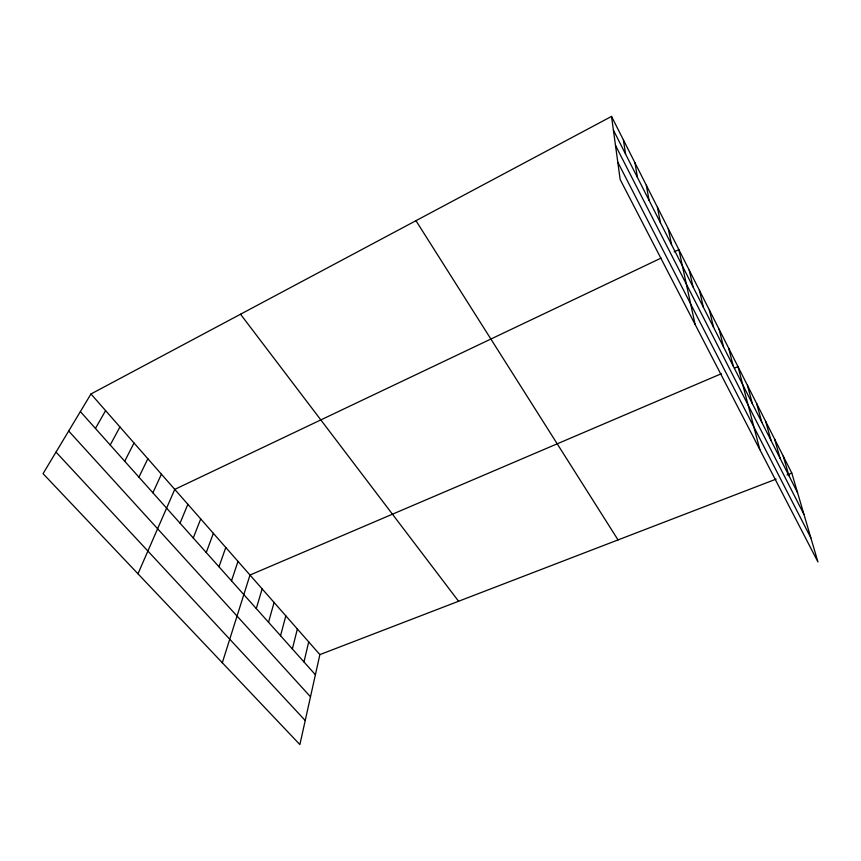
<?xml version="1.0" encoding="UTF-8"?>
<svg xmlns="http://www.w3.org/2000/svg" width="861" height="861" viewBox="0 0 861 861"><rect width="100%" height="100%" fill="white"/><g stroke="black" fill="none" stroke-linecap="round" stroke-linejoin="round"><path stroke-width="1.29" d="M90.965 393.972L319.872 654.608L299.876 744.582L43.05 473.647L90.965 393.972L611.525 116.418L791.797 473.076L817.95 561.985L620.168 179.518L611.525 116.418M303.976 661.958L308.712 641.908M292.363 648.946L297.368 628.982M280.546 635.719L285.83 615.841M268.524 622.255L274.089 602.474M256.277 608.555L262.153 588.881M222.31 662.755L249.991 575.04L721.281 373.749M231.512 580.82L237.991 561.383M218.985 566.796L225.786 547.478M206.242 552.525L213.367 533.336M193.262 537.985L200.721 518.935M180.046 523.197L187.859 504.288M137.975 573.792L174.761 489.382L661.087 258.096M152.892 492.783L161.427 474.196M138.922 477.155L147.855 458.741M124.705 461.227L134.025 442.995M110.208 444.997L119.937 426.959M95.431 428.455L105.591 410.622M674.12 251.896L678.866 249.647L695.096 324.414M734.411 368.142L737.985 366.614L759.843 449.625M319.872 654.608L776.159 479.093M786.986 474.928L791.797 473.076M56.008 452.09L305.224 720.517M68.686 431.027L310.498 696.797M80.374 411.59L315.395 674.744M240.531 314.222L458.579 601.247M415.96 220.685L618.037 539.912M617.789 162.159L810.868 537.921M615.497 145.391L803.948 514.404M613.398 130.119L797.577 492.718M783.273 456.222L788.913 475.659M774.577 439.013L780.066 458.246M765.709 421.47L771.036 440.477M756.658 403.561L761.824 422.32M747.423 385.276L752.406 403.787M728.643 348.124L733.26 366.086M719.096 329.246L723.52 346.918M709.356 309.971L713.575 327.341M699.412 290.286L703.415 307.334M689.241 270.182L693.03 286.885M668.254 228.649L671.558 244.61M657.417 207.2L660.452 222.751M646.331 185.266L649.097 200.398M634.987 162.837L637.474 177.517M623.396 139.891L625.581 154.087"/></g></svg>
